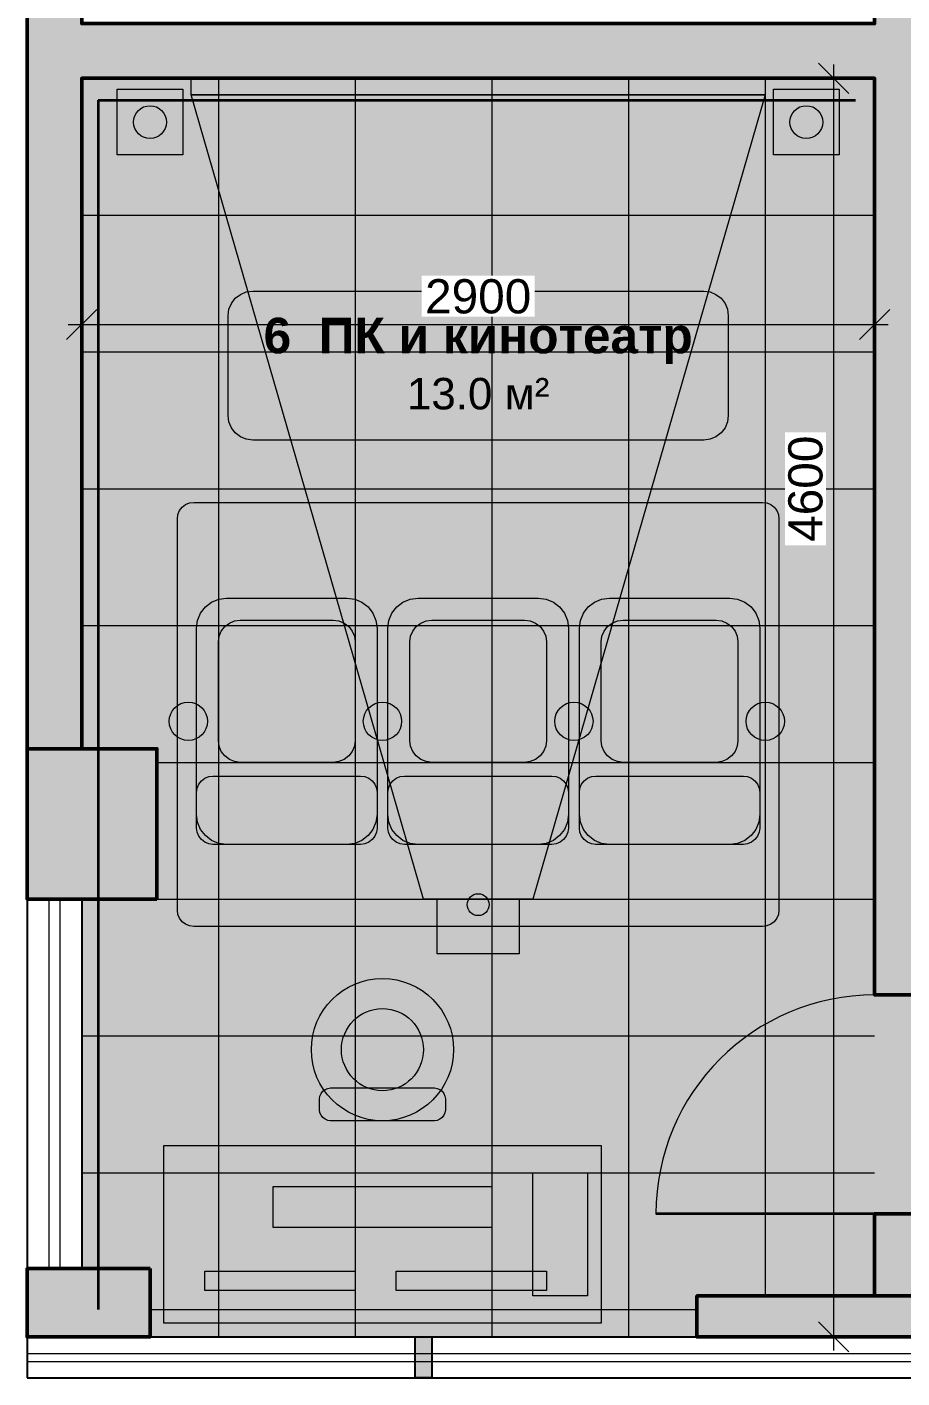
# Model space of a CAD drawing. Header units: millimetres. Extents: x 0 to 11500, y 0 to 14350.
# Drawn here: x 4900 to 8100, y 0 to 4938 of the extents above; entities that cross this region are included whole.
import ezdxf
from ezdxf.enums import TextEntityAlignment as Align

# ---------------------------------------------------------------- set-up
doc = ezdxf.new("R2010")
doc.units = ezdxf.units.MM
for name, color, linetype, lineweight, true_color in [('A-COLS', 7, 'Continuous', 50, 0x000000), ('A-DIMS', 7, 'Continuous', 13, 0x000000), ('A-DOOR', 7, 'Continuous', 35, 0x000000), ('A-DOOR-SWING', 7, 'Continuous', 13, 0x404040), ('A-GLAZ', 7, 'Continuous', 18, 0x1a6bc7), ('A-GLAZ-FRAME', 7, 'Continuous', 25, 0x000000), ('A-TEXT', 7, 'Continuous', 18, 0x000000), ('A-WALL', 7, 'Continuous', 50, 0x000000), ('A-WALL-FILL', 7, 'Continuous', 13, 0x999999), ('I-FIXT', 7, 'Continuous', 13, 0x595959), ('I-FLOOR', 7, 'Continuous', 13, 0x595959), ('I-FLOOR-PAT', 7, 'Continuous', 13, 0x595959), ('I-FURN', 7, 'Continuous', 13, 0x595959), ('I-LABEL', 7, 'Continuous', 13, 0x595959), ('I-RUG', 7, 'Continuous', 13, 0x595959)]:
    doc.layers.add(name, color=color, linetype=linetype, lineweight=lineweight, true_color=true_color)
doc.styles.add('PLAN-BOLD', font='arialbd.ttf')
doc.styles.add('PLAN-REGULAR', font='arial.ttf')
doc.dimstyles.new('PLAN-1-50', dxfattribs={"dimscale": 50, "dimtxt": 2.5, "dimasz": 2.5, "dimexe": 1, "dimexo": 0, "dimgap": 0.8, "dimtad": 1, "dimdec": 0, "dimtxsty": 'PLAN-REGULAR', "dimtsz": 1.1, "dimcen": 2.5, "dimdle": 1, "dimazin": 3, "dimtfac": 1, "dimtmove": 0, "dimatfit": 3, "dimtfill": 1, "dimlwd": 13, "dimlwe": 13})

msp = doc.modelspace()

# ---------------------------------------------------------------- hatches: boundary and pattern name
at = {"layer": 'A-COLS', "true_color": 0x000000}
h = msp.add_hatch(color=7, dxfattribs=at)
h.dxf.hatch_style = 1
h.paths.add_polyline_path([(5375, 1750), (5375, 2300), (4900, 2300), (4900, 1750)])
h = msp.add_hatch(color=7, dxfattribs=at)
h.dxf.hatch_style = 1
h.paths.add_polyline_path([(5350, 400), (4900, 400), (4900, 150), (5350, 150)])
h = msp.add_hatch(color=7, dxfattribs=at)
h.dxf.hatch_style = 1
h.paths.add_polyline_path([(8450, 300), (7350, 300), (7350, 150), (8450, 150)])
at = {"layer": 'A-GLAZ-FRAME', "true_color": 0x000000}
h = msp.add_hatch(color=7, dxfattribs=at)
h.dxf.hatch_style = 1
h.paths.add_polyline_path([(6320, 150), (6380, 150), (6380, 0), (6320, 0)])
at = {"layer": 'A-WALL-FILL', "true_color": 0x33363b}
h = msp.add_hatch(color=7, dxfattribs=at)
h.dxf.hatch_style = 1
h.paths.add_polyline_path([(4900, 2300), (5100, 2300), (5100, 4750), (8000, 4750), (8000, 1400), (8200, 1400), (8200, 1800), (9400, 1800), (9400, 2000), (8200, 2000), (8200, 6250), (8000, 6250), (8000, 4950), (5100, 4950), (5100, 7800), (4900, 7800)])
h = msp.add_hatch(color=7, dxfattribs=at)
h.dxf.hatch_style = 1
h.paths.add_polyline_path([(8200, 600), (8000, 600), (8000, 300), (8200, 300)])
at = {"layer": 'I-FLOOR', "true_color": 0x454757}
h = msp.add_hatch(color=7, dxfattribs=at)
h.dxf.hatch_style = 1
h.paths.add_polyline_path([(7350, 150), (7350, 300), (8000, 300), (8000, 4750), (5100, 4750), (5100, 2300), (5375, 2300), (5375, 1750), (5100, 1750), (5100, 400), (5350, 400), (5350, 150)])
at = {"layer": 'I-FLOOR', "true_color": 0xdebf94}
h = msp.add_hatch(color=7, dxfattribs=at)
h.dxf.hatch_style = 1
h.paths.add_polyline_path([(8200, 1400), (8000, 1400), (8000, 600), (8200, 600)])
at = {"layer": 'I-FURN', "true_color": 0xf2f7ff}
h = msp.add_hatch(color=7, dxfattribs=at)
h.dxf.hatch_style = 1
h.paths.add_polyline_path([(5500, 4750), (7600, 4750), (7600, 4690), (5500, 4690)])
at = {"layer": 'I-FURN', "true_color": 0x14141a}
h = msp.add_hatch(color=7, dxfattribs=at)
h.dxf.hatch_style = 1
h.paths.add_polyline_path([(5230, 4710), (5470, 4710), (5470, 4470), (5230, 4470)])
h = msp.add_hatch(color=7, dxfattribs=at)
h.dxf.hatch_style = 1
h.paths.add_polyline_path([(7630, 4710), (7870, 4710), (7870, 4470), (7630, 4470)])
at = {"layer": 'I-FURN', "true_color": 0x4c4c59}
h = msp.add_hatch(color=7, dxfattribs=at)
h.dxf.hatch_style = 1
edge = h.paths.add_edge_path()
edge.add_arc((5350, 4590), 60, 0, 360)
h = msp.add_hatch(color=7, dxfattribs=at)
h.dxf.hatch_style = 1
edge = h.paths.add_edge_path()
edge.add_arc((7750, 4590), 60, 0, 360)
at = {"layer": 'I-FURN', "true_color": 0x8c2430}
h = msp.add_hatch(color=7, dxfattribs=at)
h.dxf.hatch_style = 1
h.paths.add_polyline_path([(6070, 2850), (6098.5, 2846.3), (6125, 2835.3), (6147.8, 2817.8), (6165.3, 2795), (6176.3, 2768.5), (6180, 2740), (6180, 2060), (6176.3, 2031.5), (6165.3, 2005), (6147.8, 1982.2), (6125, 1964.7), (6098.5, 1953.7), (6070, 1950), (5630, 1950), (5601.5, 1953.7), (5575, 1964.7), (5552.2, 1982.2), (5534.7, 2005), (5523.7, 2031.5), (5520, 2060), (5520, 2740), (5523.7, 2768.5), (5534.7, 2795), (5552.2, 2817.8), (5575, 2835.3), (5601.5, 2846.3), (5630, 2850)])
h = msp.add_hatch(color=7, dxfattribs=at)
h.dxf.hatch_style = 1
h.paths.add_polyline_path([(6770, 2850), (6798.5, 2846.3), (6825, 2835.3), (6847.8, 2817.8), (6865.3, 2795), (6876.3, 2768.5), (6880, 2740), (6880, 2060), (6876.3, 2031.5), (6865.3, 2005), (6847.8, 1982.2), (6825, 1964.7), (6798.5, 1953.7), (6770, 1950), (6330, 1950), (6301.5, 1953.7), (6275, 1964.7), (6252.2, 1982.2), (6234.7, 2005), (6223.7, 2031.5), (6220, 2060), (6220, 2740), (6223.7, 2768.5), (6234.7, 2795), (6252.2, 2817.8), (6275, 2835.3), (6301.5, 2846.3), (6330, 2850)])
h = msp.add_hatch(color=7, dxfattribs=at)
h.dxf.hatch_style = 1
h.paths.add_polyline_path([(7470, 2850), (7498.5, 2846.3), (7525, 2835.3), (7547.8, 2817.8), (7565.3, 2795), (7576.3, 2768.5), (7580, 2740), (7580, 2060), (7576.3, 2031.5), (7565.3, 2005), (7547.8, 1982.2), (7525, 1964.7), (7498.5, 1953.7), (7470, 1950), (7030, 1950), (7001.5, 1953.7), (6975, 1964.7), (6952.2, 1982.2), (6934.7, 2005), (6923.7, 2031.5), (6920, 2060), (6920, 2740), (6923.7, 2768.5), (6934.7, 2795), (6952.2, 2817.8), (6975, 2835.3), (7001.5, 2846.3), (7030, 2850)])
at = {"layer": 'I-FURN', "true_color": 0xa83340}
h = msp.add_hatch(color=7, dxfattribs=at)
h.dxf.hatch_style = 1
h.paths.add_polyline_path([(6020, 2770), (6040.7, 2767.3), (6060, 2759.3), (6076.6, 2746.6), (6089.3, 2730), (6097.3, 2710.7), (6100, 2690), (6100, 2330), (6097.3, 2309.3), (6089.3, 2290), (6076.6, 2273.4), (6060, 2260.7), (6040.7, 2252.7), (6020, 2250), (5680, 2250), (5659.3, 2252.7), (5640, 2260.7), (5623.4, 2273.4), (5610.7, 2290), (5602.7, 2309.3), (5600, 2330), (5600, 2690), (5602.7, 2710.7), (5610.7, 2730), (5623.4, 2746.6), (5640, 2759.3), (5659.3, 2767.3), (5680, 2770)])
h = msp.add_hatch(color=7, dxfattribs=at)
h.dxf.hatch_style = 1
h.paths.add_polyline_path([(6720, 2770), (6740.7, 2767.3), (6760, 2759.3), (6776.6, 2746.6), (6789.3, 2730), (6797.3, 2710.7), (6800, 2690), (6800, 2330), (6797.3, 2309.3), (6789.3, 2290), (6776.6, 2273.4), (6760, 2260.7), (6740.7, 2252.7), (6720, 2250), (6380, 2250), (6359.3, 2252.7), (6340, 2260.7), (6323.4, 2273.4), (6310.7, 2290), (6302.7, 2309.3), (6300, 2330), (6300, 2690), (6302.7, 2710.7), (6310.7, 2730), (6323.4, 2746.6), (6340, 2759.3), (6359.3, 2767.3), (6380, 2770)])
h = msp.add_hatch(color=7, dxfattribs=at)
h.dxf.hatch_style = 1
h.paths.add_polyline_path([(7420, 2770), (7440.7, 2767.3), (7460, 2759.3), (7476.6, 2746.6), (7489.3, 2730), (7497.3, 2710.7), (7500, 2690), (7500, 2330), (7497.3, 2309.3), (7489.3, 2290), (7476.6, 2273.4), (7460, 2260.7), (7440.7, 2252.7), (7420, 2250), (7080, 2250), (7059.3, 2252.7), (7040, 2260.7), (7023.4, 2273.4), (7010.7, 2290), (7002.7, 2309.3), (7000, 2330), (7000, 2690), (7002.7, 2710.7), (7010.7, 2730), (7023.4, 2746.6), (7040, 2759.3), (7059.3, 2767.3), (7080, 2770)])
at = {"layer": 'I-FURN', "true_color": 0x1f1f24}
h = msp.add_hatch(color=7, dxfattribs=at)
h.dxf.hatch_style = 1
edge = h.paths.add_edge_path()
edge.add_arc((5490, 2400), 70, 0, 360)
h = msp.add_hatch(color=7, dxfattribs=at)
h.dxf.hatch_style = 1
edge = h.paths.add_edge_path()
edge.add_arc((6200, 2400), 70, 0, 360)
h = msp.add_hatch(color=7, dxfattribs=at)
h.dxf.hatch_style = 1
edge = h.paths.add_edge_path()
edge.add_arc((6900, 2400), 70, 0, 360)
h = msp.add_hatch(color=7, dxfattribs=at)
h.dxf.hatch_style = 1
edge = h.paths.add_edge_path()
edge.add_arc((7600, 2400), 70, 0, 360)
at = {"layer": 'I-FURN', "true_color": 0x6b141f}
h = msp.add_hatch(color=7, dxfattribs=at)
h.dxf.hatch_style = 1
h.paths.add_polyline_path([(6120, 2200), (6135.5, 2198), (6150, 2192), (6162.4, 2182.4), (6172, 2170), (6178, 2155.5), (6180, 2140), (6180, 2010), (6178, 1994.5), (6172, 1980), (6162.4, 1967.6), (6150, 1958), (6135.5, 1952), (6120, 1950), (5580, 1950), (5564.5, 1952), (5550, 1958), (5537.6, 1967.6), (5528, 1980), (5522, 1994.5), (5520, 2010), (5520, 2140), (5522, 2155.5), (5528, 2170), (5537.6, 2182.4), (5550, 2192), (5564.5, 2198), (5580, 2200)])
h = msp.add_hatch(color=7, dxfattribs=at)
h.dxf.hatch_style = 1
h.paths.add_polyline_path([(6820, 2200), (6835.5, 2198), (6850, 2192), (6862.4, 2182.4), (6872, 2170), (6878, 2155.5), (6880, 2140), (6880, 2010), (6878, 1994.5), (6872, 1980), (6862.4, 1967.6), (6850, 1958), (6835.5, 1952), (6820, 1950), (6280, 1950), (6264.5, 1952), (6250, 1958), (6237.6, 1967.6), (6228, 1980), (6222, 1994.5), (6220, 2010), (6220, 2140), (6222, 2155.5), (6228, 2170), (6237.6, 2182.4), (6250, 2192), (6264.5, 2198), (6280, 2200)])
h = msp.add_hatch(color=7, dxfattribs=at)
h.dxf.hatch_style = 1
h.paths.add_polyline_path([(7520, 2200), (7535.5, 2198), (7550, 2192), (7562.4, 2182.4), (7572, 2170), (7578, 2155.5), (7580, 2140), (7580, 2010), (7578, 1994.5), (7572, 1980), (7562.4, 1967.6), (7550, 1958), (7535.5, 1952), (7520, 1950), (6980, 1950), (6964.5, 1952), (6950, 1958), (6937.6, 1967.6), (6928, 1980), (6922, 1994.5), (6920, 2010), (6920, 2140), (6922, 2155.5), (6928, 2170), (6937.6, 2182.4), (6950, 2192), (6964.5, 2198), (6980, 2200)])
at = {"layer": 'I-FURN', "true_color": 0xffffff}
h = msp.add_hatch(color=7, dxfattribs=at)
h.dxf.hatch_style = 1
h.paths.add_polyline_path([(6400, 1750), (6700, 1750), (6700, 1550), (6400, 1550)])
at = {"layer": 'I-FURN', "true_color": 0x333340}
h = msp.add_hatch(color=7, dxfattribs=at)
h.dxf.hatch_style = 1
edge = h.paths.add_edge_path()
edge.add_arc((6550, 1730), 40, 0, 360)
at = {"layer": 'I-FURN', "true_color": 0x1f1f24}
h = msp.add_hatch(color=7, dxfattribs=at)
h.dxf.hatch_style = 1
edge = h.paths.add_edge_path()
edge.add_arc((6200, 1200), 260, 0, 360)
at = {"layer": 'I-FURN', "true_color": 0xcc1a26}
h = msp.add_hatch(color=7, dxfattribs=at)
h.dxf.hatch_style = 1
edge = h.paths.add_edge_path()
edge.add_arc((6200, 1200), 150, 0, 360)
at = {"layer": 'I-FURN', "true_color": 0x33363b}
h = msp.add_hatch(color=7, dxfattribs=at)
h.dxf.hatch_style = 1
h.paths.add_polyline_path([(6390, 1060), (6400.4, 1058.6), (6410, 1054.6), (6418.3, 1048.3), (6424.6, 1040), (6428.6, 1030.4), (6430, 1020), (6430, 980), (6428.6, 969.6), (6424.6, 960), (6418.3, 951.7), (6410, 945.4), (6400.4, 941.4), (6390, 940), (6010, 940), (5999.6, 941.4), (5990, 945.4), (5981.7, 951.7), (5975.4, 960), (5971.4, 969.6), (5970, 980), (5970, 1020), (5971.4, 1030.4), (5975.4, 1040), (5981.7, 1048.3), (5990, 1054.6), (5999.6, 1058.6), (6010, 1060)])
at = {"layer": 'I-FURN', "true_color": 0x1f1f24}
h = msp.add_hatch(color=7, dxfattribs=at)
h.dxf.hatch_style = 1
h.paths.add_polyline_path([(5400, 850), (7000, 850), (7000, 200), (5400, 200)])
at = {"layer": 'I-FURN', "true_color": 0x1a1a1f}
h = msp.add_hatch(color=7, dxfattribs=at)
h.dxf.hatch_style = 1
h.paths.add_polyline_path([(6750, 750), (6950, 750), (6950, 300), (6750, 300)])
at = {"layer": 'I-FURN', "true_color": 0x40404c}
h = msp.add_hatch(color=7, dxfattribs=at)
h.dxf.hatch_style = 1
h.paths.add_polyline_path([(5800, 700), (6600, 700), (6600, 550), (5800, 550)])
at = {"layer": 'I-FURN', "true_color": 0x0d0d14}
h = msp.add_hatch(color=7, dxfattribs=at)
h.dxf.hatch_style = 1
h.paths.add_polyline_path([(5550, 390), (6100, 390), (6100, 320), (5550, 320)])
h = msp.add_hatch(color=7, dxfattribs=at)
h.dxf.hatch_style = 1
h.paths.add_polyline_path([(6250, 390), (6800, 390), (6800, 320), (6250, 320)])
at = {"layer": 'I-LABEL', "true_color": 0xffffff}
h = msp.add_hatch(color=7, dxfattribs=at)
h.dxf.hatch_style = 1
h.paths.add_polyline_path([(7374.7, 3972.5), (7398, 3969.4), (7419.7, 3960.4), (7438.4, 3946.1), (7452.7, 3927.5), (7461.7, 3905.8), (7464.7, 3882.5), (7464.7, 3517.5), (7461.7, 3494.2), (7452.7, 3472.5), (7438.4, 3453.9), (7419.7, 3439.6), (7398, 3430.6), (7374.7, 3427.5), (5725.3, 3427.5), (5702, 3430.6), (5680.3, 3439.6), (5661.6, 3453.9), (5647.3, 3472.5), (5638.3, 3494.2), (5635.3, 3517.5), (5635.3, 3882.5), (5638.3, 3905.8), (5647.3, 3927.5), (5661.6, 3946.1), (5680.3, 3960.4), (5702, 3969.4), (5725.3, 3972.5)])
at = {"layer": 'I-RUG', "true_color": 0x662e38}
h = msp.add_hatch(color=7, dxfattribs=at)
h.dxf.hatch_style = 1
h.paths.add_polyline_path([(7590, 3200), (7605.5, 3198), (7620, 3192), (7632.4, 3182.4), (7642, 3170), (7648, 3155.5), (7650, 3140), (7650, 1710), (7648, 1694.5), (7642, 1680), (7632.4, 1667.6), (7620, 1658), (7605.5, 1652), (7590, 1650), (5510, 1650), (5494.5, 1652), (5480, 1658), (5467.6, 1667.6), (5458, 1680), (5452, 1694.5), (5450, 1710), (5450, 3140), (5452, 3155.5), (5458, 3170), (5467.6, 3182.4), (5480, 3192), (5494.5, 3198), (5510, 3200)])

# ---------------------------------------------------------------- linework, layer by layer
at = {"layer": 'A-COLS'}
for points in [[(5375, 1750), (5375, 2300), (4900, 2300), (4900, 1750)], [(5350, 400), (4900, 400), (4900, 150), (5350, 150)], [(8450, 300), (7350, 300), (7350, 150), (8450, 150)]]:
    msp.add_lwpolyline(points, close=True, dxfattribs=at)
at = {"layer": 'A-DOOR'}
msp.add_line((8000, 600), (7200, 600), dxfattribs=at)
at = {"layer": 'A-DOOR-SWING'}
msp.add_arc((8000, 600), 800, -270, -180, dxfattribs=at)
at = {"layer": 'A-GLAZ'}
for p, q in [((4980, 1750), (4980, 400)), ((5020, 1750), (5020, 400)), ((4900, 90), (11500, 90)), ((4900, 60), (11500, 60))]:
    msp.add_line(p, q, dxfattribs=at)
at = {"layer": 'A-GLAZ-FRAME'}
for p, q in [((4900, 1750), (4900, 400)), ((5100, 1750), (5100, 400)), ((4900, 150), (11500, 150)), ((4900, 150), (4900, 0)), ((4900, 0), (11500, 0))]:
    msp.add_line(p, q, dxfattribs=at)
msp.add_lwpolyline([(6320, 150), (6380, 150), (6380, 0), (6320, 0)], close=True, dxfattribs=at)
at = {"layer": 'A-WALL'}
for points in [[(4900, 2300), (5100, 2300), (5100, 4750), (8000, 4750), (8000, 1400), (8200, 1400), (8200, 1800), (9400, 1800), (9400, 2000), (8200, 2000), (8200, 6250), (8000, 6250), (8000, 4950), (5100, 4950), (5100, 7800), (4900, 7800)], [(8200, 600), (8000, 600), (8000, 300), (8200, 300)]]:
    msp.add_lwpolyline(points, close=True, dxfattribs=at)
at = {"layer": 'I-FIXT', "lineweight": 9, "true_color": 0x8cb2f2}
msp.add_lwpolyline([(5500, 4690), (7600, 4690), (6750, 1750), (6350, 1750)], close=True, dxfattribs=at)
at = {"layer": 'I-FLOOR-PAT', "lineweight": 9, "true_color": 0x545769}
for p, q in [((5600, 4750), (5600, 150)), ((6100, 4750), (6100, 150)), ((6600, 4750), (6600, 150)), ((7100, 4750), (7100, 150)), ((7600, 4750), (7600, 300)), ((5100, 4250), (8000, 4250)), ((5100, 3750), (8000, 3750)), ((5100, 3250), (8000, 3250)), ((5100, 2750), (8000, 2750)), ((5375, 2250), (8000, 2250)), ((5100, 1750), (5375, 1750)), ((5375, 1750), (8000, 1750)), ((5100, 1250), (8000, 1250)), ((5100, 750), (8000, 750)), ((5350, 250), (7350, 250))]:
    msp.add_line(p, q, dxfattribs=at)
at = {"layer": 'I-FURN', "lineweight": 35, "true_color": 0x9e66ff}
for q in [(5160, 250), (7930, 4670)]:
    msp.add_line((5160, 4670), q, dxfattribs=at)
at = {"layer": 'I-FURN', "lineweight": 13, "true_color": 0x333340}
msp.add_lwpolyline([(5500, 4750), (7600, 4750), (7600, 4690), (5500, 4690)], close=True, dxfattribs=at)
at = {"layer": 'I-FURN', "lineweight": 13, "true_color": 0x4c4c52}
for points in [[(5230, 4710), (5470, 4710), (5470, 4470), (5230, 4470)], [(7630, 4710), (7870, 4710), (7870, 4470), (7630, 4470)], [(6070, 2850), (6098.5, 2846.3), (6125, 2835.3), (6147.8, 2817.8), (6165.3, 2795), (6176.3, 2768.5), (6180, 2740), (6180, 2060), (6176.3, 2031.5), (6165.3, 2005), (6147.8, 1982.2), (6125, 1964.7), (6098.5, 1953.7), (6070, 1950), (5630, 1950), (5601.5, 1953.7), (5575, 1964.7), (5552.2, 1982.2), (5534.7, 2005), (5523.7, 2031.5), (5520, 2060), (5520, 2740), (5523.7, 2768.5), (5534.7, 2795), (5552.2, 2817.8), (5575, 2835.3), (5601.5, 2846.3), (5630, 2850)], [(6770, 2850), (6798.5, 2846.3), (6825, 2835.3), (6847.8, 2817.8), (6865.3, 2795), (6876.3, 2768.5), (6880, 2740), (6880, 2060), (6876.3, 2031.5), (6865.3, 2005), (6847.8, 1982.2), (6825, 1964.7), (6798.5, 1953.7), (6770, 1950), (6330, 1950), (6301.5, 1953.7), (6275, 1964.7), (6252.2, 1982.2), (6234.7, 2005), (6223.7, 2031.5), (6220, 2060), (6220, 2740), (6223.7, 2768.5), (6234.7, 2795), (6252.2, 2817.8), (6275, 2835.3), (6301.5, 2846.3), (6330, 2850)], [(7470, 2850), (7498.5, 2846.3), (7525, 2835.3), (7547.8, 2817.8), (7565.3, 2795), (7576.3, 2768.5), (7580, 2740), (7580, 2060), (7576.3, 2031.5), (7565.3, 2005), (7547.8, 1982.2), (7525, 1964.7), (7498.5, 1953.7), (7470, 1950), (7030, 1950), (7001.5, 1953.7), (6975, 1964.7), (6952.2, 1982.2), (6934.7, 2005), (6923.7, 2031.5), (6920, 2060), (6920, 2740), (6923.7, 2768.5), (6934.7, 2795), (6952.2, 2817.8), (6975, 2835.3), (7001.5, 2846.3), (7030, 2850)], [(6120, 2200), (6135.5, 2198), (6150, 2192), (6162.4, 2182.4), (6172, 2170), (6178, 2155.5), (6180, 2140), (6180, 2010), (6178, 1994.5), (6172, 1980), (6162.4, 1967.6), (6150, 1958), (6135.5, 1952), (6120, 1950), (5580, 1950), (5564.5, 1952), (5550, 1958), (5537.6, 1967.6), (5528, 1980), (5522, 1994.5), (5520, 2010), (5520, 2140), (5522, 2155.5), (5528, 2170), (5537.6, 2182.4), (5550, 2192), (5564.5, 2198), (5580, 2200)], [(6820, 2200), (6835.5, 2198), (6850, 2192), (6862.4, 2182.4), (6872, 2170), (6878, 2155.5), (6880, 2140), (6880, 2010), (6878, 1994.5), (6872, 1980), (6862.4, 1967.6), (6850, 1958), (6835.5, 1952), (6820, 1950), (6280, 1950), (6264.5, 1952), (6250, 1958), (6237.6, 1967.6), (6228, 1980), (6222, 1994.5), (6220, 2010), (6220, 2140), (6222, 2155.5), (6228, 2170), (6237.6, 2182.4), (6250, 2192), (6264.5, 2198), (6280, 2200)], [(7520, 2200), (7535.5, 2198), (7550, 2192), (7562.4, 2182.4), (7572, 2170), (7578, 2155.5), (7580, 2140), (7580, 2010), (7578, 1994.5), (7572, 1980), (7562.4, 1967.6), (7550, 1958), (7535.5, 1952), (7520, 1950), (6980, 1950), (6964.5, 1952), (6950, 1958), (6937.6, 1967.6), (6928, 1980), (6922, 1994.5), (6920, 2010), (6920, 2140), (6922, 2155.5), (6928, 2170), (6937.6, 2182.4), (6950, 2192), (6964.5, 2198), (6980, 2200)], [(6400, 1750), (6700, 1750), (6700, 1550), (6400, 1550)], [(6390, 1060), (6400.4, 1058.6), (6410, 1054.6), (6418.3, 1048.3), (6424.6, 1040), (6428.6, 1030.4), (6430, 1020), (6430, 980), (6428.6, 969.6), (6424.6, 960), (6418.3, 951.7), (6410, 945.4), (6400.4, 941.4), (6390, 940), (6010, 940), (5999.6, 941.4), (5990, 945.4), (5981.7, 951.7), (5975.4, 960), (5971.4, 969.6), (5970, 980), (5970, 1020), (5971.4, 1030.4), (5975.4, 1040), (5981.7, 1048.3), (5990, 1054.6), (5999.6, 1058.6), (6010, 1060)], [(5400, 850), (7000, 850), (7000, 200), (5400, 200)]]:
    msp.add_lwpolyline(points, close=True, dxfattribs=at)
at = {"layer": 'I-FURN', "lineweight": 5}
for points in [[(6020, 2770), (6040.7, 2767.3), (6060, 2759.3), (6076.6, 2746.6), (6089.3, 2730), (6097.3, 2710.7), (6100, 2690), (6100, 2330), (6097.3, 2309.3), (6089.3, 2290), (6076.6, 2273.4), (6060, 2260.7), (6040.7, 2252.7), (6020, 2250), (5680, 2250), (5659.3, 2252.7), (5640, 2260.7), (5623.4, 2273.4), (5610.7, 2290), (5602.7, 2309.3), (5600, 2330), (5600, 2690), (5602.7, 2710.7), (5610.7, 2730), (5623.4, 2746.6), (5640, 2759.3), (5659.3, 2767.3), (5680, 2770)], [(6720, 2770), (6740.7, 2767.3), (6760, 2759.3), (6776.6, 2746.6), (6789.3, 2730), (6797.3, 2710.7), (6800, 2690), (6800, 2330), (6797.3, 2309.3), (6789.3, 2290), (6776.6, 2273.4), (6760, 2260.7), (6740.7, 2252.7), (6720, 2250), (6380, 2250), (6359.3, 2252.7), (6340, 2260.7), (6323.4, 2273.4), (6310.7, 2290), (6302.7, 2309.3), (6300, 2330), (6300, 2690), (6302.7, 2710.7), (6310.7, 2730), (6323.4, 2746.6), (6340, 2759.3), (6359.3, 2767.3), (6380, 2770)], [(7420, 2770), (7440.7, 2767.3), (7460, 2759.3), (7476.6, 2746.6), (7489.3, 2730), (7497.3, 2710.7), (7500, 2690), (7500, 2330), (7497.3, 2309.3), (7489.3, 2290), (7476.6, 2273.4), (7460, 2260.7), (7440.7, 2252.7), (7420, 2250), (7080, 2250), (7059.3, 2252.7), (7040, 2260.7), (7023.4, 2273.4), (7010.7, 2290), (7002.7, 2309.3), (7000, 2330), (7000, 2690), (7002.7, 2710.7), (7010.7, 2730), (7023.4, 2746.6), (7040, 2759.3), (7059.3, 2767.3), (7080, 2770)], [(5800, 700), (6600, 700), (6600, 550), (5800, 550)]]:
    msp.add_lwpolyline(points, close=True, dxfattribs=at)
at = {"layer": 'I-FURN', "lineweight": 15, "true_color": 0x59a6fa}
for points in [[(6750, 750), (6950, 750), (6950, 300), (6750, 300)], [(5550, 390), (6100, 390), (6100, 320), (5550, 320)], [(6250, 390), (6800, 390), (6800, 320), (6250, 320)]]:
    msp.add_lwpolyline(points, close=True, dxfattribs=at)
at = {"layer": 'I-FURN', "lineweight": 13, "true_color": 0x4c4c52}
for centre, radius in [((5350, 4590), 60), ((7750, 4590), 60), ((5490, 2400), 70), ((6200, 2400), 70), ((6900, 2400), 70), ((7600, 2400), 70), ((6550, 1730), 40), ((6200, 1200), 260)]:
    msp.add_circle(centre, radius, dxfattribs=at)
at = {"layer": 'I-FURN', "lineweight": 5}
msp.add_circle((6200, 1200), 150, dxfattribs=at)
at = {"layer": 'I-LABEL', "lineweight": 13, "true_color": 0x8c8c94}
msp.add_lwpolyline([(7374.7, 3972.5), (7398, 3969.4), (7419.7, 3960.4), (7438.4, 3946.1), (7452.7, 3927.5), (7461.7, 3905.8), (7464.7, 3882.5), (7464.7, 3517.5), (7461.7, 3494.2), (7452.7, 3472.5), (7438.4, 3453.9), (7419.7, 3439.6), (7398, 3430.6), (7374.7, 3427.5), (5725.3, 3427.5), (5702, 3430.6), (5680.3, 3439.6), (5661.6, 3453.9), (5647.3, 3472.5), (5638.3, 3494.2), (5635.3, 3517.5), (5635.3, 3882.5), (5638.3, 3905.8), (5647.3, 3927.5), (5661.6, 3946.1), (5680.3, 3960.4), (5702, 3969.4), (5725.3, 3972.5)], close=True, dxfattribs=at)
at = {"layer": 'I-RUG', "lineweight": 13, "true_color": 0x4c1a24}
msp.add_lwpolyline([(7590, 3200), (7605.5, 3198), (7620, 3192), (7632.4, 3182.4), (7642, 3170), (7648, 3155.5), (7650, 3140), (7650, 1710), (7648, 1694.5), (7642, 1680), (7632.4, 1667.6), (7620, 1658), (7605.5, 1652), (7590, 1650), (5510, 1650), (5494.5, 1652), (5480, 1658), (5467.6, 1667.6), (5458, 1680), (5452, 1694.5), (5450, 1710), (5450, 3140), (5452, 3155.5), (5458, 3170), (5467.6, 3182.4), (5480, 3192), (5494.5, 3198), (5510, 3200)], close=True, dxfattribs=at)

# ---------------------------------------------------------------- texts
at = {"layer": 'A-TEXT'}
for s, height, style, p in [('6  ПК и кинотеатр', 130, 'PLAN-BOLD', (6550, 3810)), ('13.0 м²', 115, 'PLAN-REGULAR', (6550, 3597.5))]:
    msp.add_text(s, height=height, dxfattribs=dict(at, style=style)).set_placement(p, align=Align.MIDDLE_CENTER)

# ---------------------------------------------------------------- next in the draw order: dimensions: what is measured, and where the dimension line sits
at = {"layer": 'A-DIMS'}
msp.add_linear_dim(base=(5100, 3850), p1=(5100, 3850), p2=(8000, 3850), dimstyle='PLAN-1-50', override={"dimse1": 1, "dimse2": 1}, dxfattribs=at).render()

# ---------------------------------------------------------------- next in the draw order: dimensions: what is measured, and where the dimension line sits
msp.add_linear_dim(base=(7850, 4750), p1=(7850, 4750), p2=(7850, 150), angle=90, location=(7747.5, 3250), dimstyle='PLAN-1-50', override={"dimse1": 1, "dimse2": 1, "dimtmove": 2}, dxfattribs=at).render()

doc.saveas('drawing.dxf')
